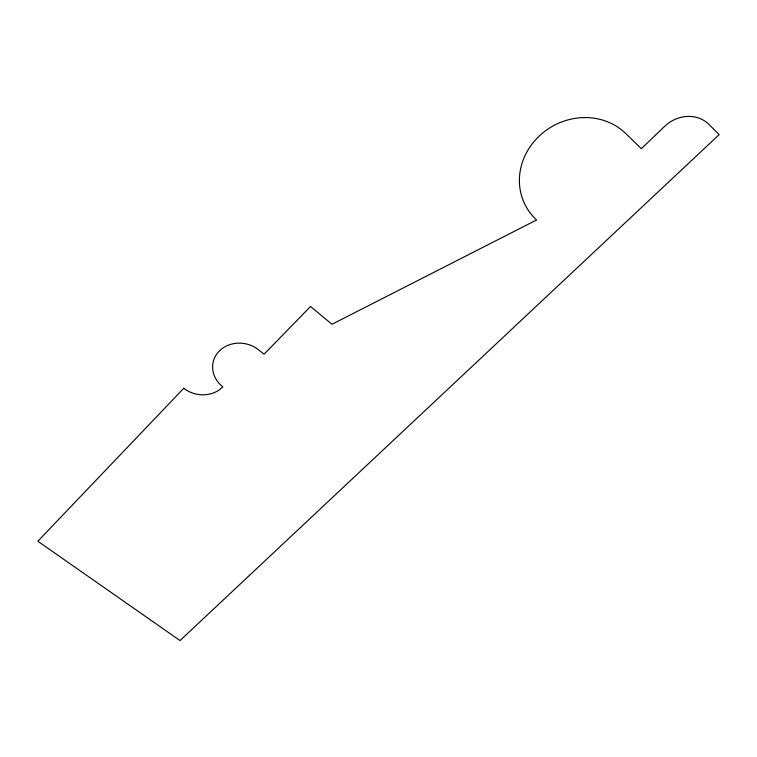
<?xml version="1.0" encoding="UTF-8"?>
<svg xmlns="http://www.w3.org/2000/svg" width="757" height="757" viewBox="0 0 757 757"><rect width="100%" height="100%" fill="white"/><g stroke="black" fill="none" stroke-linecap="round" stroke-linejoin="round"><path stroke-width="1.14" d="M183.752 388.284L37.85 541.236L180.005 640.564L719.15 134.623L708.912 124.385A32.343 28.738 -35.6 0 0 664.599 126.372L641.368 148.675L625.679 133.459A62.434 57.258 -29.9 0 0 538.606 136.648A62.434 57.258 -29.9 0 0 536.628 219.956L332.001 324.27L310.512 306.509L264.061 354.21L258.676 349.895A28.151 24.981 12.3 0 0 219.095 351.248A28.151 24.981 12.3 0 0 222.823 386.865A28.189 24.839 15.2 0 1 183.752 388.284"/></g></svg>
